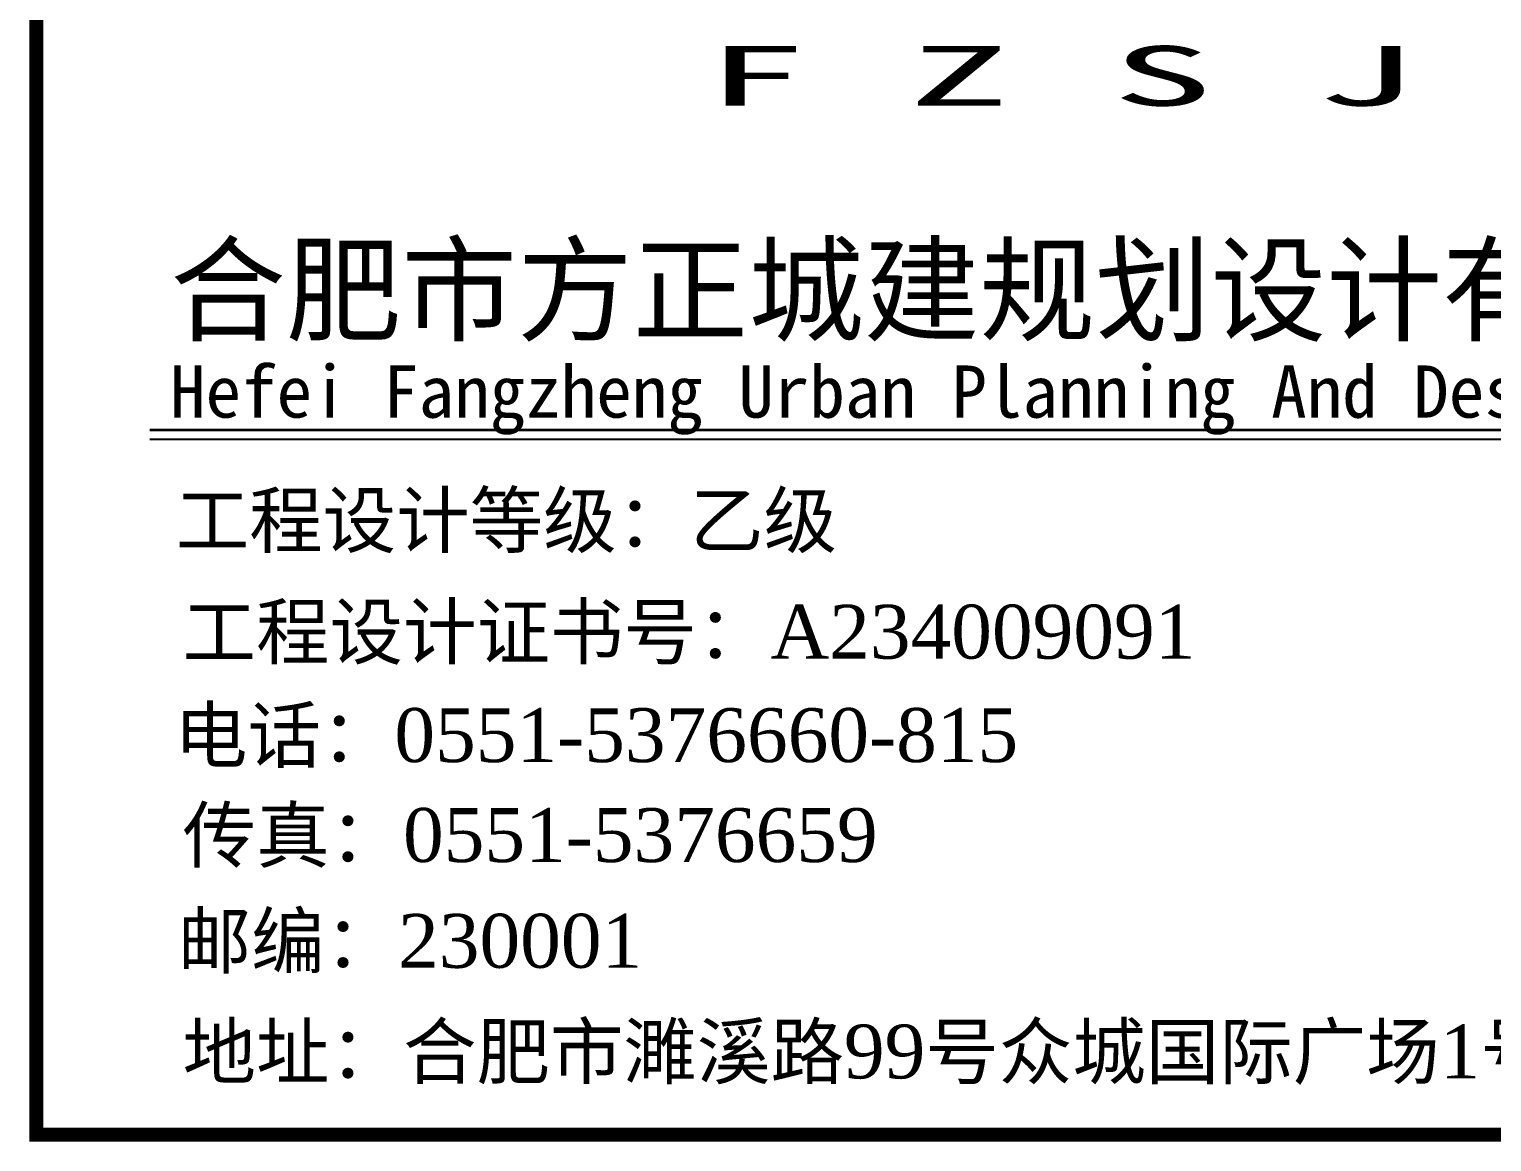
# Model space of a CAD drawing. Extents: x 40372685 to 40373131, y 3431137 to 3431353.
# Drawn here: x 40373099.21 to 40373117.66, y 3431322.61 to 3431336.65 of the extents above; entities that cross this region are included whole.
import ezdxf

# ---------------------------------------------------------------- set-up
doc = ezdxf.new("R2010")
doc.units = 0
doc.header["$LTSCALE"] = 0.5
doc.layers.get('0').update_dxf_attribs({"linetype": 'CONTINUOUS'})
doc.layers.add('PUB_TEXT', color=7, linetype='CONTINUOUS')
doc.layers.add('PUB_TITLE', color=4, linetype='CONTINUOUS')
doc.styles.add('-黑体', font='simhei.ttf', dxfattribs={"width": 0.7})
doc.styles.add('GHF', font='times.ttf')
doc.styles.add('STYLE1', font='simhei.ttf', dxfattribs={"width": 0.8})

msp = doc.modelspace()

# ---------------------------------------------------------------- linework, layer by layer
at = {"color": 4, "lineweight": 35}
msp.add_line((40373100.729, 3431331.593), (40373124.414, 3431331.593), dxfattribs=at)
at = {"color": 4, "lineweight": -2}
msp.add_line((40373100.729, 3431331.479), (40373124.414, 3431331.479), dxfattribs=at)
at = {"layer": 'PUB_TITLE', "color": 4, "const_width": 0.178}
msp.add_lwpolyline([(40373099.297, 3431322.7), (40373125.767, 3431322.7), (40373125.767, 3431348.437), (40373099.297, 3431348.437)], close=True, dxfattribs=at)

# ---------------------------------------------------------------- texts
at = {"layer": 'PUB_TEXT'}
for s, height, style, p in [('合肥市方正城建规划设计有限公司', 1.06928, '-黑体', (40373100.985, 3431332.827)), ('Hefei Fangzheng Urban Planning And Design Co.,Ltd', 0.65868, '-黑体', (40373100.983, 3431331.749)), ('工程设计等级：乙级', 0.6796, 'GHF', (40373101.055, 3431330.115)), ('工程设计证书号：A234009091', 0.67958, 'GHF', (40373101.142, 3431328.708)), ('电话：0551-5376660-815', 0.67958, 'GHF', (40373101.033, 3431327.403)), ('传真：0551-5376659', 0.67958, 'GHF', (40373101.142, 3431326.142)), ('邮编：230001', 0.6796, 'GHF', (40373101.08, 3431324.807)), ('地址：合肥市濉溪路99号众城国际广场1号楼16层', 0.67958, 'GHF', (40373101.142, 3431323.411))]:
    msp.add_text(s, height=height, dxfattribs=dict(at, style=style)).set_placement(p)
at = {"layer": 'PUB_TITLE', "color": 4, "style": 'STYLE1', "width": 2.5}
msp.add_text('F Z S J', height=0.7538, dxfattribs=at).set_placement((40373107.734, 3431335.685))

doc.saveas('drawing.dxf')
